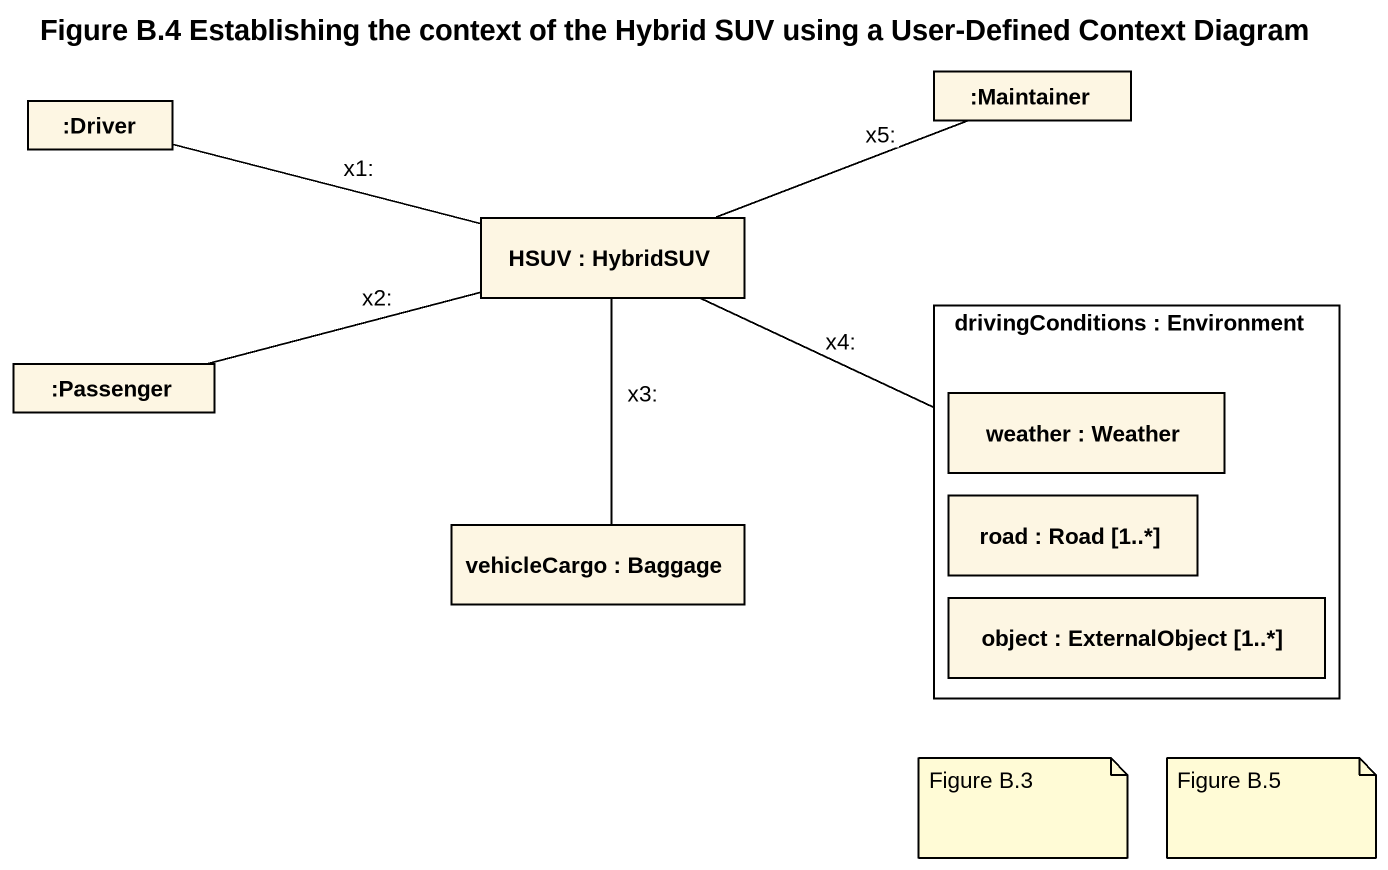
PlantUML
@startuml
title Figure B.4 Establishing the context of the Hybrid SUV using a User-Defined Context Diagram
rectangle ":Maintainer" as Maintainer
rectangle ":Driver" as Driver
rectangle "HSUV : HybridSUV" as HSUV
rectangle ":Passenger" as Passenger
rectangle "drivingConditions : Environment" as drivingConditions {
  rectangle "weather : Weather" as weather
  rectangle "road : Road [1..*]" as road
  rectangle "object : ExternalObject [1..*]" as object_
}
rectangle "vehicleCargo : Baggage" as vehicleCargo
Maintainer -left- HSUV : x5:
Driver -right- HSUV : x1:
Passenger -right- HSUV : x2:
drivingConditions -left- HSUV : x4:
vehicleCargo -up- HSUV : x3:
note as N1
  Figure B.3
end note
note as N2
  Figure B.5
end note
@enduml
